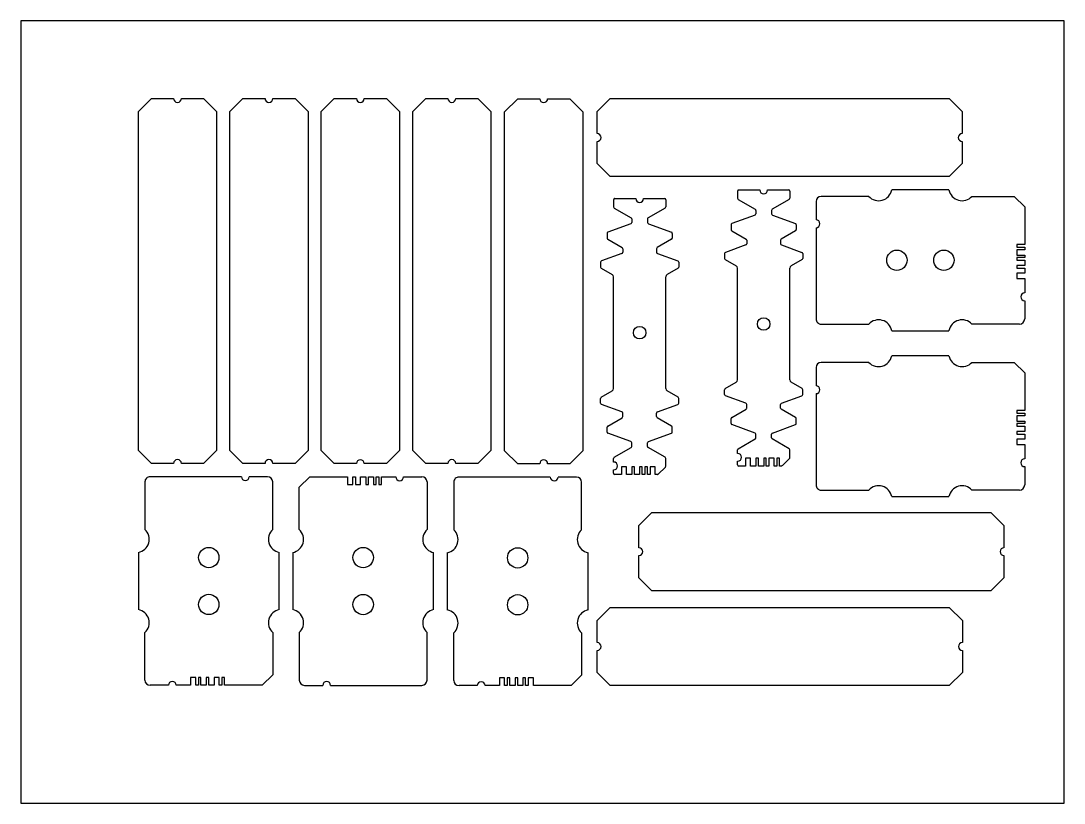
# Model space of a CAD drawing. Header units: millimetres. Extents: x 0 to 1720, y 0 to 300.
# Drawn here: x 0 to 400, y 0 to 300 of the extents above; entities that cross this region are included whole.
import ezdxf

# ---------------------------------------------------------------- set-up
doc = ezdxf.new("R2010")
doc.units = ezdxf.units.MM
for name, color, linetype in [('Q3_NORMAL', 3, 'Continuous'), ('Q4_MEDIUM', 4, 'Continuous'), ('Q5_HIGH', 5, 'Continuous'), ('SHEET', 7, 'Continuous')]:
    doc.layers.add(name, color=color, linetype=linetype)

# ---------------------------------------------------------------- blocks, each defined once
blk = doc.blocks.new('LASER__090deg__n0')
at = {"layer": 'Q3_NORMAL', "color": 3}
for p, q in [((-15, 65), (-10, 70)), ((-10, 70), (-1.5, 70)), ((1.5, 70), (10, 70)), ((10, 70), (15, 65)), ((-15, -65), (-15, 65)), ((15, 65), (15, -65)), ((-10, -70), (-15, -65)), ((15, -65), (10, -70)), ((-1.5, -70), (-10, -70)), ((10, -70), (1.5, -70))]:
    blk.add_line(p, q, dxfattribs=at)
for centre, start, end in [((0, 70), 180, 0), ((0, -70), 0, 180)]:
    blk.add_arc(centre, 1.5, start, end, dxfattribs=at)
blk = doc.blocks.new('MNAK_RECT_HOLE__090deg__i2')
at = {"layer": 'Q3_NORMAL', "color": 3}
for p, q in [((-24.5, 36), (-20.5, 40)), ((-20.5, 40), (-6, 40)), ((7, 40), (12.5, 40)), ((15.5, 40), (22.5, 40)), ((-24.5, 19.78), (-24.5, 36)), ((24.5, 38), (24.5, 19.78)), ((-27, 10.95), (-27, -10.95)), ((27, -10.95), (27, 10.95)), ((-24.5, -19.78), (-24.5, -38)), ((24.5, -38), (24.5, -19.78)), ((-22.5, -40), (-15.5, -40)), ((-12.5, -40), (22.5, -40))]:
    blk.add_line(p, q, dxfattribs=at)
for centre, radius, start, end in [((14, 40), 1.5, 180, 0), ((22.5, 38), 2, 0, 90), ((-28, 16), 5.15, 281.1965, 47.1867), ((28, 16), 5.15, 132.8133, 258.8035), ((-28, -16), 5.15, 312.8133, 78.8035), ((28, -16), 5.15, 101.1965, 227.1867), ((-22.5, -38), 2, 180, 270), ((-14, -40), 1.5, 0, 180), ((22.5, -38), 2, 270, 0)]:
    blk.add_arc(centre, radius, start, end, dxfattribs=at)
at = {"layer": 'Q5_HIGH', "color": 5}
for p, q in [((-6, 40), (-6, 37)), ((-5, 37), (-5, 40)), ((-5, 40), (-4, 40)), ((-4, 40), (-4, 37)), ((-2, 37), (-2, 40)), ((-2, 40), (0, 40)), ((0, 40), (0, 37)), ((1, 37), (1, 40)), ((1, 40), (3, 40)), ((3, 40), (3, 37)), ((4, 37), (4, 40)), ((4, 40), (5, 40)), ((5, 40), (5, 37)), ((7, 37), (7, 40)), ((-6, 37), (-5, 37)), ((-4, 37), (-2, 37)), ((0, 37), (1, 37)), ((3, 37), (4, 37)), ((5, 37), (7, 37))]:
    blk.add_line(p, q, dxfattribs=at)
for centre in [(0, 9), (0, -9)]:
    blk.add_circle(centre, 3.9, dxfattribs=at)
blk = doc.blocks.new('MNAK_RECT_HOLE__090deg__i3')
at = {"layer": 'Q3_NORMAL', "color": 3}
for p, q in [((-24.5, 36), (-20.5, 40)), ((-20.5, 40), (-6, 40)), ((7, 40), (12.5, 40)), ((15.5, 40), (22.5, 40)), ((-24.5, 19.78), (-24.5, 36)), ((24.5, 38), (24.5, 19.78)), ((-27, 10.95), (-27, -10.95)), ((27, -10.95), (27, 10.95)), ((-24.5, -19.78), (-24.5, -38)), ((24.5, -38), (24.5, -19.78)), ((-22.5, -40), (-15.5, -40)), ((-12.5, -40), (22.5, -40))]:
    blk.add_line(p, q, dxfattribs=at)
for centre, radius, start, end in [((14, 40), 1.5, 180, 0), ((22.5, 38), 2, 0, 90), ((-28, 16), 5.15, 281.1965, 47.1867), ((28, 16), 5.15, 132.8133, 258.8035), ((-28, -16), 5.15, 312.8133, 78.8035), ((28, -16), 5.15, 101.1965, 227.1867), ((-22.5, -38), 2, 180, 270), ((-14, -40), 1.5, 0, 180), ((22.5, -38), 2, 270, 0)]:
    blk.add_arc(centre, radius, start, end, dxfattribs=at)
at = {"layer": 'Q5_HIGH', "color": 5}
for p, q in [((-6, 40), (-6, 37)), ((-4, 37), (-4, 40)), ((-4, 40), (-3, 40)), ((-3, 40), (-3, 37)), ((-1, 37), (-1, 40)), ((-1, 40), (1, 40)), ((1, 40), (1, 37)), ((2, 37), (2, 40)), ((2, 40), (4, 40)), ((4, 40), (4, 37)), ((5, 37), (5, 40)), ((5, 40), (6, 40)), ((6, 40), (6, 37)), ((7, 37), (7, 40)), ((-6, 37), (-4, 37)), ((-3, 37), (-1, 37)), ((1, 37), (2, 37)), ((4, 37), (5, 37)), ((6, 37), (7, 37))]:
    blk.add_line(p, q, dxfattribs=at)
for centre in [(0, 9), (0, -9)]:
    blk.add_circle(centre, 3.9, dxfattribs=at)
blk = doc.blocks.new('MNAK_RECT_HOLE__090deg__i1')
at = {"layer": 'Q3_NORMAL', "color": 3}
for p, q in [((-24.5, 36), (-20.5, 40)), ((-20.5, 40), (-6, 40)), ((7, 40), (12.5, 40)), ((15.5, 40), (22.5, 40)), ((-24.5, 19.78), (-24.5, 36)), ((24.5, 38), (24.5, 19.78)), ((-27, 10.95), (-27, -10.95)), ((27, -10.95), (27, 10.95)), ((-24.5, -19.78), (-24.5, -38)), ((24.5, -38), (24.5, -19.78)), ((-22.5, -40), (-15.5, -40)), ((-12.5, -40), (22.5, -40))]:
    blk.add_line(p, q, dxfattribs=at)
for centre, radius, start, end in [((14, 40), 1.5, 180, 0), ((22.5, 38), 2, 0, 90), ((-28, 16), 5.15, 281.1965, 47.1867), ((28, 16), 5.15, 132.8133, 258.8035), ((-28, -16), 5.15, 312.8133, 78.8035), ((28, -16), 5.15, 101.1965, 227.1867), ((-22.5, -38), 2, 180, 270), ((-14, -40), 1.5, 0, 180), ((22.5, -38), 2, 270, 0)]:
    blk.add_arc(centre, radius, start, end, dxfattribs=at)
at = {"layer": 'Q5_HIGH', "color": 5}
for p, q in [((-6, 40), (-6, 37)), ((-4, 37), (-4, 40)), ((-4, 40), (-3, 40)), ((-3, 40), (-3, 37)), ((-2, 37), (-2, 40)), ((-2, 40), (0, 40)), ((0, 40), (0, 37)), ((1, 37), (1, 40)), ((1, 40), (3, 40)), ((3, 40), (3, 37)), ((4, 37), (4, 40)), ((4, 40), (5, 40)), ((5, 40), (5, 37)), ((7, 37), (7, 40)), ((-6, 37), (-4, 37)), ((-3, 37), (-2, 37)), ((0, 37), (1, 37)), ((3, 37), (4, 37)), ((5, 37), (7, 37))]:
    blk.add_line(p, q, dxfattribs=at)
for centre in [(0, 9), (0, -9)]:
    blk.add_circle(centre, 3.9, dxfattribs=at)
blk = doc.blocks.new('LASER__090deg__n1')
at = {"layer": 'Q3_NORMAL', "color": 3}
for p, q in [((-15, 65), (-10, 70)), ((-10, 70), (-1.5, 70)), ((1.5, 70), (10, 70)), ((10, 70), (15, 65)), ((-15, -65), (-15, 65)), ((15, 65), (15, -65)), ((-10, -70), (-15, -65)), ((15, -65), (10, -70)), ((-1.5, -70), (-10, -70)), ((10, -70), (1.5, -70))]:
    blk.add_line(p, q, dxfattribs=at)
for centre, start, end in [((0, 70), 180, 0), ((0, -70), 0, 180)]:
    blk.add_arc(centre, 1.5, start, end, dxfattribs=at)
blk = doc.blocks.new('MNAK_RECT_FULL__000deg__i2')
at = {"layer": 'Q3_NORMAL', "color": 3}
for p, q in [((-24.5, 36), (-20.5, 40)), ((-20.5, 40), (-6, 40)), ((7, 40), (12.5, 40)), ((15.5, 40), (22.5, 40)), ((-24.5, 19.78), (-24.5, 36)), ((24.5, 38), (24.5, 19.78)), ((-27, 10.95), (-27, -10.95)), ((27, -10.95), (27, 10.95)), ((-24.5, -19.78), (-24.5, -38)), ((24.5, -38), (24.5, -19.78)), ((-22.5, -40), (-15.5, -40)), ((-12.5, -40), (22.5, -40))]:
    blk.add_line(p, q, dxfattribs=at)
for centre, radius, start, end in [((14, 40), 1.5, 180, 0), ((22.5, 38), 2, 0, 90), ((-28, 16), 5.15, 281.1965, 47.1867), ((28, 16), 5.15, 132.8133, 258.8035), ((-28, -16), 5.15, 312.8133, 78.8035), ((28, -16), 5.15, 101.1965, 227.1867), ((-22.5, -38), 2, 180, 270), ((-14, -40), 1.5, 0, 180), ((22.5, -38), 2, 270, 0)]:
    blk.add_arc(centre, radius, start, end, dxfattribs=at)
at = {"layer": 'Q5_HIGH', "color": 5}
for p, q in [((-6, 40), (-6, 37)), ((-5, 37), (-5, 40)), ((-5, 40), (-4, 40)), ((-4, 40), (-4, 37)), ((-2, 37), (-2, 40)), ((-2, 40), (-1, 40)), ((-1, 40), (-1, 37)), ((0, 37), (0, 40)), ((0, 40), (2, 40)), ((2, 40), (2, 37)), ((3, 37), (3, 40)), ((3, 40), (5, 40)), ((5, 40), (5, 37)), ((7, 37), (7, 40)), ((-6, 37), (-5, 37)), ((-4, 37), (-2, 37)), ((-1, 37), (0, 37)), ((2, 37), (3, 37)), ((5, 37), (7, 37))]:
    blk.add_line(p, q, dxfattribs=at)
blk = doc.blocks.new('CHD48__000deg__i1')
at = {"layer": 'Q3_NORMAL', "color": 3}
for p, q in [((-9.85, 50.09), (-7.15, 52.8)), ((-6.79, 52.94), (-6, 52.94)), ((7, 52.94), (9.5, 52.94)), ((10, 52.44), (10, 51.1)), ((-10, 49.74), (-10, 46.73)), ((10, 48.1), (10, 46.73)), ((-3.33, 40.28), (-12.17, 37.06)), ((-3, 42.11), (-3, 40.75)), ((3, 42.11), (3, 40.75)), ((3.33, 40.28), (12.17, 37.06)), ((-12.5, 36.59), (-12.5, 34.73)), ((12.5, 36.59), (12.5, 34.73)), ((-6.83, 28.86), (-14.67, 26.01)), ((-6.5, 30.69), (-6.5, 29.33)), ((6.5, 30.69), (6.5, 29.33)), ((6.83, 28.86), (14.67, 26.01)), ((-15, 25.54), (-15, 23.68)), ((15, 25.54), (15, 23.68)), ((-15, -28.54), (-15, -26.68)), ((15, -28.54), (15, -26.68)), ((-6.83, -31.86), (-14.67, -29.01)), ((6.83, -31.86), (14.67, -29.01)), ((-6.5, -33.69), (-6.5, -32.33)), ((6.5, -33.69), (6.5, -32.33)), ((-12.5, -39.59), (-12.5, -37.73)), ((12.5, -39.59), (12.5, -37.73)), ((-3.33, -43.28), (-12.17, -40.06)), ((-3, -45.11), (-3, -43.75)), ((3, -45.11), (3, -43.75)), ((3.33, -43.28), (12.17, -40.06)), ((-10, -52.44), (-10, -49.73)), ((10, -52.44), (10, -49.73)), ((-1.5, -52.94), (-9.5, -52.94)), ((9.5, -52.94), (1.5, -52.94))]:
    blk.add_line(p, q, dxfattribs=at)
for centre, radius, start, end in [((-6.79, 52.44), 0.5, 90, 135), ((9.5, 52.44), 0.5, 0, 90), ((-9.5, 49.74), 0.5, 135, 180), ((10, 49.6), 1.5, 90, 270), ((-9.5, 46.73), 0.5, 180, 240), ((9.5, 46.73), 0.5, 300, 0), ((-3.5, 40.75), 0.5, 290, 0), ((-3.5, 42.11), 0.5, 0, 60), ((3.5, 42.11), 0.5, 120, 180), ((3.5, 40.75), 0.5, 180, 250), ((-12, 36.59), 0.5, 110, 180), ((12, 36.59), 0.5, 0, 70), ((-12, 34.73), 0.5, 180, 240), ((12, 34.73), 0.5, 300, 0), ((-7, 29.33), 0.5, 290, 0), ((-7, 30.69), 0.5, 0, 60), ((7, 30.69), 0.5, 120, 180), ((7, 29.33), 0.5, 180, 250), ((-14.5, 25.54), 0.5, 110, 180), ((14.5, 25.54), 0.5, 0, 70), ((-14.5, 23.68), 0.5, 180, 240), ((14.5, 23.68), 0.5, 300, 0), ((-14.5, -26.68), 0.5, 120, 180), ((14.5, -26.68), 0.5, 0, 60), ((-14.5, -28.54), 0.5, 180, 250), ((-7, -32.33), 0.5, 0, 70), ((7, -32.33), 0.5, 110, 180), ((14.5, -28.54), 0.5, 290, 0), ((-7, -33.69), 0.5, 300, 0), ((7, -33.69), 0.5, 180, 240), ((-12, -37.73), 0.5, 120, 180), ((-12, -39.59), 0.5, 180, 250), ((12, -39.59), 0.5, 290, 0), ((12, -37.73), 0.5, 0, 60), ((-3.5, -43.75), 0.5, 0, 70), ((3.5, -43.75), 0.5, 110, 180), ((-3.5, -45.11), 0.5, 300, 0), ((3.5, -45.11), 0.5, 180, 240), ((-9.5, -49.73), 0.5, 120, 180), ((0, -52.94), 1.5, 0, 180), ((9.5, -49.73), 0.5, 0, 60), ((-9.5, -52.44), 0.5, 180, 270), ((9.5, -52.44), 0.5, 270, 0)]:
    blk.add_arc(centre, radius, start, end, dxfattribs=at)
at = {"layer": 'Q4_MEDIUM', "color": 4}
for p, q in [((-9.75, 46.3), (-3.25, 42.55)), ((9.75, 46.3), (3.25, 42.55)), ((-12.25, 34.3), (-6.75, 31.12)), ((12.25, 34.3), (6.75, 31.12)), ((-14.75, 23.24), (-10.5, 20.79)), ((14.75, 23.24), (10.5, 20.79)), ((-10, 19.92), (-10, -22.92)), ((10, 19.92), (10, -22.92)), ((-14.75, -26.24), (-10.5, -23.79)), ((14.75, -26.24), (10.5, -23.79)), ((-12.25, -37.3), (-6.75, -34.12)), ((12.25, -37.3), (6.75, -34.12)), ((-9.75, -49.3), (-3.25, -45.55)), ((9.75, -49.3), (3.25, -45.55))]:
    blk.add_line(p, q, dxfattribs=at)
for centre, start, end in [((-11, 19.92), 0, 60), ((11, 19.92), 120, 180), ((-11, -22.92), 300, 0), ((11, -22.92), 180, 240)]:
    blk.add_arc(centre, 1, start, end, dxfattribs=at)
at = {"layer": 'Q5_HIGH', "color": 5}
for p, q in [((-6, 52.94), (-6, 49.94)), ((-4, 49.94), (-4, 52.94)), ((-4, 52.94), (-3, 52.94)), ((-3, 52.94), (-3, 49.94)), ((-2, 49.94), (-2, 52.94)), ((-2, 52.94), (-1, 52.94)), ((-1, 52.94), (-1, 49.94)), ((0, 49.94), (0, 52.94)), ((0, 52.94), (2, 52.94)), ((2, 52.94), (2, 49.94)), ((3, 49.94), (3, 52.94)), ((3, 52.94), (5, 52.94)), ((5, 52.94), (5, 49.94)), ((7, 49.94), (7, 52.94)), ((-6, 49.94), (-4, 49.94)), ((-3, 49.94), (-2, 49.94)), ((-1, 49.94), (0, 49.94)), ((2, 49.94), (3, 49.94)), ((5, 49.94), (7, 49.94))]:
    blk.add_line(p, q, dxfattribs=at)
blk.add_circle((0, -1.5), 2.4, dxfattribs=at)
blk = doc.blocks.new('CHD48__000deg__i2')
at = {"layer": 'Q3_NORMAL', "color": 3}
for p, q in [((-9.85, 50.09), (-7.15, 52.8)), ((-6.79, 52.94), (-6, 52.94)), ((7, 52.94), (9.5, 52.94)), ((10, 52.44), (10, 51.1)), ((-10, 49.74), (-10, 46.73)), ((10, 48.1), (10, 46.73)), ((-3.33, 40.28), (-12.17, 37.06)), ((-3, 42.11), (-3, 40.75)), ((3, 42.11), (3, 40.75)), ((3.33, 40.28), (12.17, 37.06)), ((-12.5, 36.59), (-12.5, 34.73)), ((12.5, 36.59), (12.5, 34.73)), ((-6.83, 28.86), (-14.67, 26.01)), ((-6.5, 30.69), (-6.5, 29.33)), ((6.5, 30.69), (6.5, 29.33)), ((6.83, 28.86), (14.67, 26.01)), ((-15, 25.54), (-15, 23.68)), ((15, 25.54), (15, 23.68)), ((-15, -28.54), (-15, -26.68)), ((15, -28.54), (15, -26.68)), ((-6.83, -31.86), (-14.67, -29.01)), ((6.83, -31.86), (14.67, -29.01)), ((-6.5, -33.69), (-6.5, -32.33)), ((6.5, -33.69), (6.5, -32.33)), ((-12.5, -39.59), (-12.5, -37.73)), ((12.5, -39.59), (12.5, -37.73)), ((-3.33, -43.28), (-12.17, -40.06)), ((-3, -45.11), (-3, -43.75)), ((3, -45.11), (3, -43.75)), ((3.33, -43.28), (12.17, -40.06)), ((-10, -52.44), (-10, -49.73)), ((10, -52.44), (10, -49.73)), ((-1.5, -52.94), (-9.5, -52.94)), ((9.5, -52.94), (1.5, -52.94))]:
    blk.add_line(p, q, dxfattribs=at)
for centre, radius, start, end in [((-6.79, 52.44), 0.5, 90, 135), ((9.5, 52.44), 0.5, 0, 90), ((-9.5, 49.74), 0.5, 135, 180), ((10, 49.6), 1.5, 90, 270), ((-9.5, 46.73), 0.5, 180, 240), ((9.5, 46.73), 0.5, 300, 0), ((-3.5, 40.75), 0.5, 290, 0), ((-3.5, 42.11), 0.5, 0, 60), ((3.5, 42.11), 0.5, 120, 180), ((3.5, 40.75), 0.5, 180, 250), ((-12, 36.59), 0.5, 110, 180), ((12, 36.59), 0.5, 0, 70), ((-12, 34.73), 0.5, 180, 240), ((12, 34.73), 0.5, 300, 0), ((-7, 29.33), 0.5, 290, 0), ((-7, 30.69), 0.5, 0, 60), ((7, 30.69), 0.5, 120, 180), ((7, 29.33), 0.5, 180, 250), ((-14.5, 25.54), 0.5, 110, 180), ((14.5, 25.54), 0.5, 0, 70), ((-14.5, 23.68), 0.5, 180, 240), ((14.5, 23.68), 0.5, 300, 0), ((-14.5, -26.68), 0.5, 120, 180), ((14.5, -26.68), 0.5, 0, 60), ((-14.5, -28.54), 0.5, 180, 250), ((-7, -32.33), 0.5, 0, 70), ((7, -32.33), 0.5, 110, 180), ((14.5, -28.54), 0.5, 290, 0), ((-7, -33.69), 0.5, 300, 0), ((7, -33.69), 0.5, 180, 240), ((-12, -37.73), 0.5, 120, 180), ((-12, -39.59), 0.5, 180, 250), ((12, -39.59), 0.5, 290, 0), ((12, -37.73), 0.5, 0, 60), ((-3.5, -43.75), 0.5, 0, 70), ((3.5, -43.75), 0.5, 110, 180), ((-3.5, -45.11), 0.5, 300, 0), ((3.5, -45.11), 0.5, 180, 240), ((-9.5, -49.73), 0.5, 120, 180), ((0, -52.94), 1.5, 0, 180), ((9.5, -49.73), 0.5, 0, 60), ((-9.5, -52.44), 0.5, 180, 270), ((9.5, -52.44), 0.5, 270, 0)]:
    blk.add_arc(centre, radius, start, end, dxfattribs=at)
at = {"layer": 'Q4_MEDIUM', "color": 4}
for p, q in [((-9.75, 46.3), (-3.25, 42.55)), ((9.75, 46.3), (3.25, 42.55)), ((-12.25, 34.3), (-6.75, 31.12)), ((12.25, 34.3), (6.75, 31.12)), ((-14.75, 23.24), (-10.5, 20.79)), ((14.75, 23.24), (10.5, 20.79)), ((-10, 19.92), (-10, -22.92)), ((10, 19.92), (10, -22.92)), ((-14.75, -26.24), (-10.5, -23.79)), ((14.75, -26.24), (10.5, -23.79)), ((-12.25, -37.3), (-6.75, -34.12)), ((12.25, -37.3), (6.75, -34.12)), ((-9.75, -49.3), (-3.25, -45.55)), ((9.75, -49.3), (3.25, -45.55))]:
    blk.add_line(p, q, dxfattribs=at)
for centre, start, end in [((-11, 19.92), 0, 60), ((11, 19.92), 120, 180), ((-11, -22.92), 300, 0), ((11, -22.92), 180, 240)]:
    blk.add_arc(centre, 1, start, end, dxfattribs=at)
at = {"layer": 'Q5_HIGH', "color": 5}
for p, q in [((-6, 52.94), (-6, 49.94)), ((-5, 49.94), (-5, 52.94)), ((-5, 52.94), (-4, 52.94)), ((-4, 52.94), (-4, 49.94)), ((-2, 49.94), (-2, 52.94)), ((-2, 52.94), (-1, 52.94)), ((-1, 52.94), (-1, 49.94)), ((0, 49.94), (0, 52.94)), ((0, 52.94), (2, 52.94)), ((2, 52.94), (2, 49.94)), ((3, 49.94), (3, 52.94)), ((3, 52.94), (5, 52.94)), ((5, 52.94), (5, 49.94)), ((7, 49.94), (7, 52.94)), ((-6, 49.94), (-5, 49.94)), ((-4, 49.94), (-2, 49.94)), ((-1, 49.94), (0, 49.94)), ((2, 49.94), (3, 49.94)), ((5, 49.94), (7, 49.94))]:
    blk.add_line(p, q, dxfattribs=at)
blk.add_circle((0, -1.5), 2.4, dxfattribs=at)
blk = doc.blocks.new('LASER__000deg__n3')
at = {"layer": 'Q3_NORMAL', "color": 3}
for p, q in [((-15, 65), (-10, 70)), ((-10, 70), (-1.5, 70)), ((1.5, 70), (10, 70)), ((10, 70), (15, 65)), ((-15, -65), (-15, 65)), ((15, 65), (15, -65)), ((-10, -70), (-15, -65)), ((15, -65), (10, -70)), ((-1.5, -70), (-10, -70)), ((10, -70), (1.5, -70))]:
    blk.add_line(p, q, dxfattribs=at)
for centre, start, end in [((0, 70), 180, 0), ((0, -70), 0, 180)]:
    blk.add_arc(centre, 1.5, start, end, dxfattribs=at)
blk = doc.blocks.new('LASER__000deg__n0')
at = {"layer": 'Q3_NORMAL', "color": 3}
for p, q in [((-15, 65), (-10, 70)), ((-10, 70), (-1.5, 70)), ((1.5, 70), (10, 70)), ((10, 70), (15, 65)), ((-15, -65), (-15, 65)), ((15, 65), (15, -65)), ((-10, -70), (-15, -65)), ((15, -65), (10, -70)), ((-1.5, -70), (-10, -70)), ((10, -70), (1.5, -70))]:
    blk.add_line(p, q, dxfattribs=at)
for centre, start, end in [((0, 70), 180, 0), ((0, -70), 0, 180)]:
    blk.add_arc(centre, 1.5, start, end, dxfattribs=at)
blk = doc.blocks.new('LASER__000deg__n1')
at = {"layer": 'Q3_NORMAL', "color": 3}
for p, q in [((-15, 65), (-10, 70)), ((-10, 70), (-1.5, 70)), ((1.5, 70), (10, 70)), ((10, 70), (15, 65)), ((-15, -65), (-15, 65)), ((15, 65), (15, -65)), ((-10, -70), (-15, -65)), ((15, -65), (10, -70)), ((-1.5, -70), (-10, -70)), ((10, -70), (1.5, -70))]:
    blk.add_line(p, q, dxfattribs=at)
for centre, start, end in [((0, 70), 180, 0), ((0, -70), 0, 180)]:
    blk.add_arc(centre, 1.5, start, end, dxfattribs=at)
blk = doc.blocks.new('LASER__000deg__n4')
at = {"layer": 'Q3_NORMAL', "color": 3}
for p, q in [((-15, 65), (-10, 70)), ((-10, 70), (-1.5, 70)), ((1.5, 70), (10, 70)), ((10, 70), (15, 65)), ((-15, -65), (-15, 65)), ((15, 65), (15, -65)), ((-10, -70), (-15, -65)), ((15, -65), (10, -70)), ((-1.5, -70), (-10, -70)), ((10, -70), (1.5, -70))]:
    blk.add_line(p, q, dxfattribs=at)
for centre, start, end in [((0, 70), 180, 0), ((0, -70), 0, 180)]:
    blk.add_arc(centre, 1.5, start, end, dxfattribs=at)
blk = doc.blocks.new('LASER__000deg__n2')
at = {"layer": 'Q3_NORMAL', "color": 3}
for p, q in [((-15, 65), (-10, 70)), ((-10, 70), (-1.5, 70)), ((1.5, 70), (10, 70)), ((10, 70), (15, 65)), ((-15, -65), (-15, 65)), ((15, 65), (15, -65)), ((-10, -70), (-15, -65)), ((15, -65), (10, -70)), ((-1.5, -70), (-10, -70)), ((10, -70), (1.5, -70))]:
    blk.add_line(p, q, dxfattribs=at)
for centre, start, end in [((0, 70), 180, 0), ((0, -70), 0, 180)]:
    blk.add_arc(centre, 1.5, start, end, dxfattribs=at)
blk = doc.blocks.new('MNAK_RECT_HOLE__000deg__i2')
at = {"layer": 'Q3_NORMAL', "color": 3}
for p, q in [((-24.5, 36), (-20.5, 40)), ((-20.5, 40), (-6, 40)), ((7, 40), (12.5, 40)), ((15.5, 40), (22.5, 40)), ((-24.5, 19.78), (-24.5, 36)), ((24.5, 38), (24.5, 19.78)), ((-27, 10.95), (-27, -10.95)), ((27, -10.95), (27, 10.95)), ((-24.5, -19.78), (-24.5, -38)), ((24.5, -38), (24.5, -19.78)), ((-22.5, -40), (-15.5, -40)), ((-12.5, -40), (22.5, -40))]:
    blk.add_line(p, q, dxfattribs=at)
for centre, radius, start, end in [((14, 40), 1.5, 180, 0), ((22.5, 38), 2, 0, 90), ((-28, 16), 5.15, 281.1965, 47.1867), ((28, 16), 5.15, 132.8133, 258.8035), ((-28, -16), 5.15, 312.8133, 78.8035), ((28, -16), 5.15, 101.1965, 227.1867), ((-22.5, -38), 2, 180, 270), ((-14, -40), 1.5, 0, 180), ((22.5, -38), 2, 270, 0)]:
    blk.add_arc(centre, radius, start, end, dxfattribs=at)
at = {"layer": 'Q5_HIGH', "color": 5}
for p, q in [((-6, 40), (-6, 37)), ((-5, 37), (-5, 40)), ((-5, 40), (-4, 40)), ((-4, 40), (-4, 37)), ((-2, 37), (-2, 40)), ((-2, 40), (-1, 40)), ((-1, 40), (-1, 37)), ((0, 37), (0, 40)), ((0, 40), (2, 40)), ((2, 40), (2, 37)), ((3, 37), (3, 40)), ((3, 40), (5, 40)), ((5, 40), (5, 37)), ((7, 37), (7, 40)), ((-6, 37), (-5, 37)), ((-4, 37), (-2, 37)), ((-1, 37), (0, 37)), ((2, 37), (3, 37)), ((5, 37), (7, 37))]:
    blk.add_line(p, q, dxfattribs=at)
for centre in [(0, 9), (0, -9)]:
    blk.add_circle(centre, 3.9, dxfattribs=at)
blk = doc.blocks.new('LASER__090deg__n2')
at = {"layer": 'Q3_NORMAL', "color": 3}
for p, q in [((-15, 65), (-10, 70)), ((-10, 70), (-1.5, 70)), ((1.5, 70), (10, 70)), ((10, 70), (15, 65)), ((-15, -65), (-15, 65)), ((15, 65), (15, -65)), ((-10, -70), (-15, -65)), ((15, -65), (10, -70)), ((-1.5, -70), (-10, -70)), ((10, -70), (1.5, -70))]:
    blk.add_line(p, q, dxfattribs=at)
for centre, start, end in [((0, 70), 180, 0), ((0, -70), 0, 180)]:
    blk.add_arc(centre, 1.5, start, end, dxfattribs=at)

msp = doc.modelspace()

# ---------------------------------------------------------------- linework, layer by layer
at = {"layer": 'SHEET', "color": 7}
for p, q in [((400, 300), (0, 300)), ((0, 300), (0, 0)), ((400, 0), (400, 300)), ((0, 0), (400, 0))]:
    msp.add_line(p, q, dxfattribs=at)

# ---------------------------------------------------------------- block references
for name, p in [('LASER__000deg__n3', (60.05, 200.25)), ('LASER__000deg__n0', (95.11, 200.25)), ('MNAK_RECT_HOLE__090deg__i3', (131.24, 85.16))]:
    msp.add_blockref(name, p)
for name, p, rotation in [('LASER__000deg__n1', (130.17, 200.21), 180), ('LASER__000deg__n4', (165.23, 200.25), 180), ('LASER__000deg__n2', (200.48, 200.16), 180), ('LASER__090deg__n2', (290.93, 255.25), 270), ('CHD48__000deg__i2', (284.81, 182.22), 180), ('MNAK_RECT_HOLE__000deg__i2', (344.88, 208.19), 270), ('CHD48__000deg__i1', (237.25, 178.92), 180), ('MNAK_RECT_FULL__000deg__i2', (344.88, 144.54), 270), ('MNAK_RECT_HOLE__090deg__i2', (72.06, 85.18), 180), ('MNAK_RECT_HOLE__090deg__i1', (190.49, 85.07), 180), ('LASER__090deg__n1', (306.93, 96.45), 270), ('LASER__090deg__n0', (290.97, 60.06), 270)]:
    msp.add_blockref(name, p, dxfattribs=dict(rotation=rotation))

doc.saveas('drawing.dxf')
